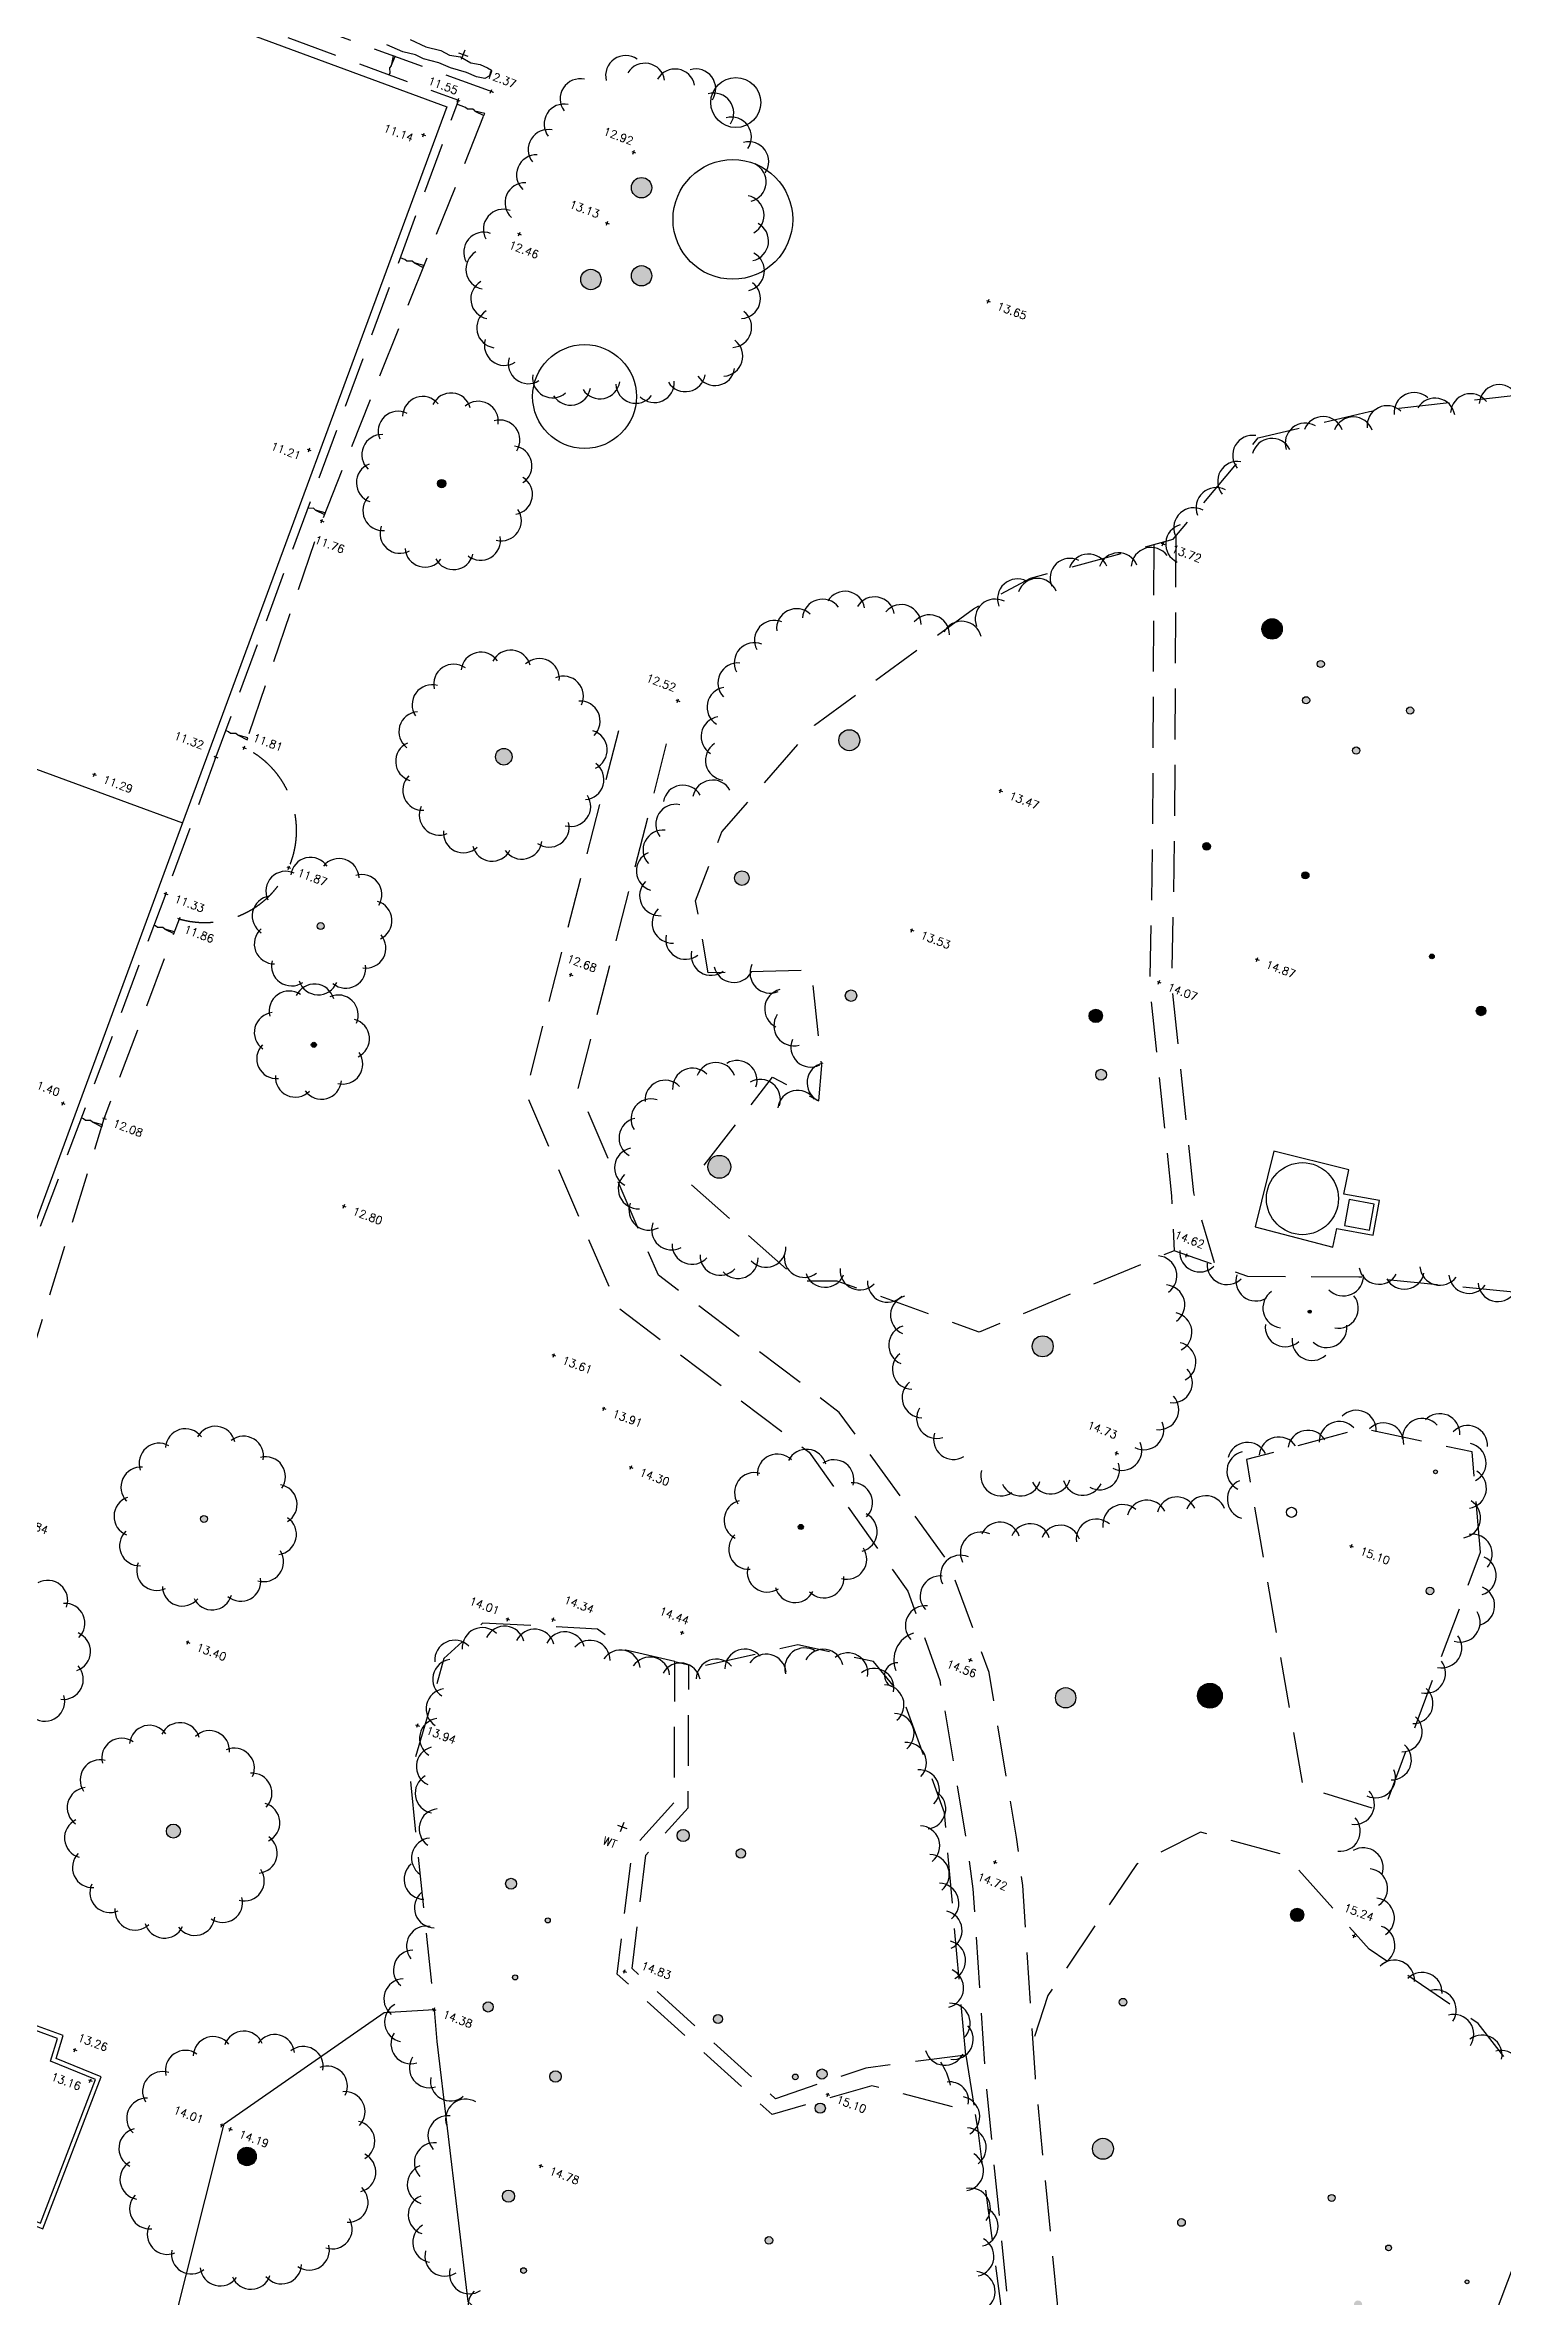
# Model space of a CAD drawing. Header units: millimetres. Extents: x 521005098 to 522149999836, y 174611071 to 175300000107.
# Drawn here: x 521419283 to 521492180, y 174782882 to 174895454 of the extents above; entities that cross this region are included whole.
import ezdxf

# ---------------------------------------------------------------- set-up
doc = ezdxf.new("R2010")
doc.units = ezdxf.units.MM
doc.header["$LTSCALE"] = 200
doc.linetypes.add('survey-A$0$DASHED', pattern=[19.05, 12.7, -6.35])
for name, color, linetype in [('0-35TEXT', 3, 'Continuous'), ('survey-A$0$BOUNDARY', 8, 'Continuous'), ('survey-A$0$DETAIL', 8, 'Continuous'), ('survey-A$0$LEVEL', 8, 'Continuous'), ('survey-A$0$SERVICE', 8, 'Continuous'), ('survey-A$0$TEXT_SERVICE', 8, 'Continuous'), ('survey-A$0$VEGETATION', 8, 'Continuous')]:
    doc.layers.add(name, color=color, linetype=linetype)
doc.styles.add('survey-A$0$ROMANS', font='Romans.shx')

# ---------------------------------------------------------------- blocks, each defined once
blk = doc.blocks.new('survey-A')
at = {"layer": 'survey-A$0$VEGETATION', "linetype": 'Continuous'}
h = blk.add_hatch(color=256, dxfattribs=at)
edge = h.paths.add_edge_path()
edge.add_arc((521446577, 174883733), 509, -20.42304, 339.57696)
edge = h.paths.add_edge_path()
edge.add_arc((521449110, 174883918), 509, -20.42304, 339.57696)
edge = h.paths.add_edge_path()
edge.add_arc((521449112, 174888322), 509, -20.42304, 339.57696)
h = blk.add_hatch(color=256, dxfattribs=at)
edge = h.paths.add_edge_path()
edge.add_arc((521439114, 174873531), 207, -20.42304, 339.57696)
h = blk.add_hatch(color=256, dxfattribs=at)
edge = h.paths.add_edge_path()
edge.add_arc((521480637, 174866264), 509, -20.42304, 339.57696)
h = blk.add_hatch(color=256, dxfattribs=at)
edge = h.paths.add_edge_path()
edge.add_arc((521484842, 174860186), 180, -20.42304, 339.57696)
edge = h.paths.add_edge_path()
edge.add_arc((521487536, 174862183), 180, -20.42304, 339.57696)
edge = h.paths.add_edge_path()
edge.add_arc((521482337, 174862699), 180, -20.42304, 339.57696)
edge = h.paths.add_edge_path()
edge.add_arc((521483070, 174864512), 180, -20.42304, 339.57696)
h = blk.add_hatch(color=256, dxfattribs=at)
edge = h.paths.add_edge_path()
edge.add_arc((521459497, 174860702), 525, -20.42304, 339.57696)
edge = h.paths.add_edge_path()
edge.add_arc((521454125, 174853808), 366, -20.42304, 339.57696)
edge = h.paths.add_edge_path()
edge.add_arc((521459584, 174847931), 286, -20.42304, 339.57696)
edge = h.paths.add_edge_path()
edge.add_arc((521452998, 174839378), 573, -20.42304, 339.57696)
edge = h.paths.add_edge_path()
edge.add_arc((521472087, 174843982), 271, -20.42304, 339.57696)
h = blk.add_hatch(color=256, dxfattribs=at)
edge = h.paths.add_edge_path()
edge.add_arc((521442221, 174859876), 414, -20.42304, 339.57696)
edge = h.paths.add_edge_path()
edge.add_arc((521433064, 174851411), 175, -20.42304, 339.57696)
h = blk.add_hatch(color=256, dxfattribs=at)
edge = h.paths.add_edge_path()
edge.add_arc((521477363, 174855392), 191, -20.42304, 339.57696)
h = blk.add_hatch(color=256, dxfattribs=at)
edge = h.paths.add_edge_path()
edge.add_arc((521482300, 174853948), 180, -20.42304, 339.57696)
h = blk.add_hatch(color=256, dxfattribs=at)
edge = h.paths.add_edge_path()
edge.add_arc((521488626, 174849894), 120, -20.42304, 339.57696)
h = blk.add_hatch(color=256, dxfattribs=at)
edge = h.paths.add_edge_path()
edge.add_arc((521471821, 174846921), 334, -20.42304, 339.57696)
h = blk.add_hatch(color=256, dxfattribs=at)
edge = h.paths.add_edge_path()
edge.add_arc((521491087, 174847170), 239, -20.42304, 339.57696)
h = blk.add_hatch(color=256, dxfattribs=at)
edge = h.paths.add_edge_path()
edge.add_arc((521432722, 174845476), 127, -20.42304, 339.57696)
h = blk.add_hatch(color=256, dxfattribs=at)
edge = h.paths.add_edge_path()
edge.add_arc((521482515, 174832139), 79.6, -20.42304, 339.57696)
h = blk.add_hatch(color=256, dxfattribs=at)
edge = h.paths.add_edge_path()
edge.add_arc((521470314, 174812833), 509, -20.42304, 339.57696)
edge = h.paths.add_edge_path()
edge.add_arc((521469167, 174830403), 525, -20.42304, 339.57696)
edge = h.paths.add_edge_path()
edge.add_arc((521488527, 174818175), 191, -20.42304, 339.57696)
edge = h.paths.add_edge_path()
edge.add_arc((521488809, 174824129), 95.5, -20.42304, 339.57696)
edge = h.paths.add_edge_path()
edge.add_arc((521496162, 174828755), 398, -20.42304, 339.57696)
edge = h.paths.add_edge_path()
edge.add_arc((521497069, 174806647), 191, -20.42304, 339.57696)
edge = h.paths.add_edge_path()
edge.add_arc((521498412, 174807406), 239, -20.42304, 339.57696)
h = blk.add_hatch(color=256, dxfattribs=at)
edge = h.paths.add_edge_path()
edge.add_arc((521413072, 174803652), 143, -20.42304, 339.57696)
edge = h.paths.add_edge_path()
edge.add_arc((521425701, 174806170), 350, -20.42304, 339.57696)
edge = h.paths.add_edge_path()
edge.add_arc((521427230, 174821776), 175, -20.42304, 339.57696)
edge = h.paths.add_edge_path()
edge.add_arc((521417294, 174815203), 207, -20.42304, 339.57696)
h = blk.add_hatch(color=256, dxfattribs=at)
edge = h.paths.add_edge_path()
edge.add_arc((521457073, 174821374), 127, -20.42304, 339.57696)
h = blk.add_hatch(color=256, dxfattribs=at)
edge = h.paths.add_edge_path()
edge.add_arc((521477525, 174812935), 621, -20.42304, 339.57696)
h = blk.add_hatch(dxfattribs=at)
h.set_pattern_fill('ANGLE', color=256, scale=1000, angle=-20.42304, style=0)
h.set_pattern_definition([(339.577, (520538901, 174409371.4), (2437.41, 6545.935), [5080, -1905]), (69.577, (520538901, 174409371.4), (-6545.935, 2437.41), [5080, -1905])])
edge = h.paths.add_edge_path()
edge.add_arc((521477525, 174812935), 621, -20.42304, 339.57696)
h = blk.add_hatch(color=256, dxfattribs=at)
edge = h.paths.add_edge_path()
edge.add_arc((521442583, 174803538), 271, -20.42304, 339.57696)
edge = h.paths.add_edge_path()
edge.add_arc((521451190, 174805951), 302, -20.42304, 339.57696)
edge = h.paths.add_edge_path()
edge.add_arc((521454076, 174805053), 239, -20.42304, 339.57696)
h = blk.add_hatch(color=256, dxfattribs=at)
edge = h.paths.add_edge_path()
edge.add_arc((521444419, 174801709), 127, -20.42304, 339.57696)
edge = h.paths.add_edge_path()
edge.add_arc((521442784, 174798854), 127, -20.42304, 339.57696)
edge = h.paths.add_edge_path()
edge.add_arc((521441442, 174797379), 255, -20.42304, 339.57696)
edge = h.paths.add_edge_path()
edge.add_arc((521444808, 174793904), 286, -20.42304, 339.57696)
edge = h.paths.add_edge_path()
edge.add_arc((521452933, 174796775), 223, -20.42304, 339.57696)
h = blk.add_hatch(color=256, dxfattribs=at)
edge = h.paths.add_edge_path()
edge.add_arc((521481890, 174801981), 334, -20.42304, 339.57696)
h = blk.add_hatch(color=256, dxfattribs=at)
edge = h.paths.add_edge_path()
edge.add_arc((521477223, 174776672), 143, -20.42304, 339.57696)
edge = h.paths.add_edge_path()
edge.add_arc((521472181, 174790290), 525, -20.42304, 339.57696)
edge = h.paths.add_edge_path()
edge.add_arc((521473186, 174797619), 191, -20.42304, 339.57696)
h = blk.add_hatch(color=256, dxfattribs=at)
edge = h.paths.add_edge_path()
edge.add_arc((521458044, 174792317), 255, -20.42304, 339.57696)
edge = h.paths.add_edge_path()
edge.add_arc((521455479, 174785707), 191, -20.42304, 339.57696)
edge = h.paths.add_edge_path()
edge.add_arc((521458131, 174794025), 255, -20.42304, 339.57696)
edge = h.paths.add_edge_path()
edge.add_arc((521456797, 174793883), 143, -20.42304, 339.57696)
h = blk.add_hatch(color=256, dxfattribs=at)
edge = h.paths.add_edge_path()
edge.add_arc((521429380, 174789905), 462, -20.42304, 339.57696)
h = blk.add_hatch(color=256, dxfattribs=at)
edge = h.paths.add_edge_path()
edge.add_arc((521442459, 174787920), 302, -20.42304, 339.57696)
edge = h.paths.add_edge_path()
edge.add_arc((521443209, 174784199), 143, -20.42304, 339.57696)
edge = h.paths.add_edge_path()
edge.add_arc((521446000, 174781725), 255, -20.42304, 339.57696)
h = blk.add_hatch(color=256, dxfattribs=at)
edge = h.paths.add_edge_path()
edge.add_arc((521473636, 174781731), 239, -20.42304, 339.57696)
edge = h.paths.add_edge_path()
edge.add_arc((521476106, 174786605), 191, -20.42304, 339.57696)
edge = h.paths.add_edge_path()
edge.add_arc((521483617, 174787833), 175, -20.42304, 339.57696)
edge = h.paths.add_edge_path()
edge.add_arc((521486463, 174785333), 143, -20.42304, 339.57696)
edge = h.paths.add_edge_path()
edge.add_arc((521484936, 174782500), 207, -20.42304, 339.57696)
edge = h.paths.add_edge_path()
edge.add_arc((521487211, 174780055), 159, -20.42304, 339.57696)
edge = h.paths.add_edge_path()
edge.add_arc((521490384, 174783638), 95.5, -20.42304, 339.57696)
at = {"layer": 'survey-A$0$BOUNDARY', "linetype": 'Continuous'}
for p, q in [((521383442, 174872233), (521426162, 174856572)), ((521426162, 174856572), (521412986, 174820865))]:
    blk.add_line(p, q, dxfattribs=at)
at = {"layer": 'survey-A$0$BOUNDARY', "linetype": 'Continuous', "flags": 128}
blk.add_lwpolyline([(521396710, 174908116), (521439370, 174892370), (521426162, 174856572)], dxfattribs=at)
at = {"layer": 'survey-A$0$DETAIL', "linetype": 'survey-A$0$DASHED'}
for p, q in [((521427825, 174859865), (521425325, 174853022)), ((521450777, 174814643), (521451476, 174814482)), ((521465320, 174794970), (521465790, 174792091))]:
    blk.add_line(p, q, dxfattribs=at)
at = {"layer": 'survey-A$0$DETAIL', "linetype": 'survey-A$0$DASHED', "flags": 128}
for points in [[(521548310, 174929561), (521548093, 174924449), (521543653, 174912534), (521534048, 174891798), (521531638, 174884495), (521528218, 174873551), (521525568, 174860974), (521521672, 174848263), (521517799, 174839095), (521508384, 174821570), (521502054, 174808425), (521499602, 174802472), (521491490, 174781256), (521487079, 174774452), (521485541, 174773073), (521481786, 174770754), (521477816, 174769783), (521473658, 174771591), (521472071, 174774298), (521470015, 174781380), (521468804, 174793858), (521468169, 174803444), (521467858, 174805861), (521466484, 174814106), (521464464, 174819609), (521458998, 174827101), (521449949, 174833959), (521445941, 174843277), (521450372, 174860554)], [(521512320, 174828897), (521505623, 174826554), (521499292, 174826852), (521494098, 174832974), (521484980, 174833867), (521479428, 174833890), (521475737, 174835185), (521465992, 174831115), (521458898, 174833669), (521457048, 174833652), (521451529, 174838541), (521455659, 174843859), (521457971, 174842670), (521458116, 174844450), (521457607, 174849200), (521452446, 174849074), (521451814, 174852672), (521453128, 174856117), (521457763, 174861450), (521465705, 174867274), (521468552, 174868795), (521475694, 174870751), (521479947, 174875820), (521485500, 174877140), (521493906, 174878065), (521500167, 174870200), (521505515, 174866863), (521509722, 174869164), (521512948, 174872347), (521513566, 174875993), (521508440, 174880644), (521502645, 174887119), (521506528, 174898564), (521509117, 174899557), (521511873, 174899240), (521516402, 174900325), (521519190, 174903361), (521522920, 174910074), (521521474, 174918475)], [(521413552, 174902405), (521439949, 174892693), (521427825, 174859865)], [(521474722, 174870485), (521474658, 174855949), (521474519, 174848319), (521475607, 174837925), (521475737, 174835185)], [(521475819, 174870900), (521475755, 174856107), (521475615, 174848477), (521476703, 174838083), (521477747, 174834587)], [(521447951, 174861175), (521443308, 174843072), (521447913, 174832366), (521457488, 174825109), (521462426, 174818160), (521464018, 174813695), (521465392, 174805450), (521465674, 174803279), (521466315, 174793617), (521467614, 174780684), (521469670, 174773601), (521470249, 174767739), (521472944, 174762585), (521470071, 174753193), (521470061, 174748387), (521469385, 174742677), (521460221, 174724192)], [(521425325, 174853022), (521413556, 174821845), (521413608, 174820404)], [(521450777, 174814643), (521448322, 174815208), (521446911, 174816264), (521441164, 174816572), (521439230, 174814797), (521437526, 174808882), (521438737, 174797259)], [(521465320, 174794970), (521464252, 174807085), (521462143, 174812906), (521460701, 174814645), (521456922, 174815479), (521451945, 174814375), (521451476, 174814482)], [(521449299, 174778263), (521450352, 174778217), (521462956, 174774910), (521467304, 174773851), (521467574, 174778836), (521465932, 174791223), (521465790, 174792091), (521460625, 174793438), (521455645, 174791999), (521447893, 174799020), (521448653, 174805278), (521450745, 174807606), (521450777, 174814643)], [(521465320, 174794970), (521460329, 174794327), (521455810, 174792794), (521448632, 174799295), (521449322, 174804975), (521451444, 174807336), (521451476, 174814482)], [(521494582, 174791910), (521490946, 174796547), (521485497, 174800271), (521481299, 174804964), (521477061, 174806117), (521473859, 174804503), (521469422, 174797954), (521468683, 174795676)]]:
    blk.add_lwpolyline(points, dxfattribs=at)
blk.add_lwpolyline([(521416559, 174822110), (521416301, 174822501), (521422247, 174841796), (521426003, 174851766, 0.9194355), (521429246, 174860328), (521433130, 174871660), (521441698, 174893102), (521415461, 174902594), (521413552, 174902405)], format="xyb", dxfattribs=at)
at = {"layer": 'survey-A$0$DETAIL', "flags": 128}
for points in [[(521436591, 174894416), (521436789, 174894878), (521436693, 174894908)], [(521440780, 174892156), (521441231, 174891934), (521441266, 174892027)], [(521437744, 174884559), (521438195, 174884336), (521438230, 174884430)], [(521432809, 174872206), (521433260, 174871984), (521433295, 174872077)], [(521428932, 174860950), (521429382, 174860728), (521429418, 174860821)], [(521425276, 174851255), (521425726, 174851033), (521425761, 174851126)], [(521421670, 174841606), (521422120, 174841384), (521422155, 174841477)]]:
    blk.add_lwpolyline(points, close=True, dxfattribs=at)
for points in [[(521436591, 174894416), (521436588, 174894408), (521436504, 174894306), (521436525, 174894042), (521436469, 174893973)], [(521440780, 174892156), (521440773, 174892159), (521440675, 174892249), (521440410, 174892242), (521440312, 174892332), (521439876, 174892495)], [(521437744, 174884559), (521437737, 174884561), (521437639, 174884651), (521437374, 174884644), (521437276, 174884734), (521437042, 174884822)], [(521432809, 174872206), (521432801, 174872209), (521432704, 174872299), (521432438, 174872291), (521432420, 174872308)], [(521428932, 174860950), (521428924, 174860953), (521428827, 174861043), (521428561, 174861035), (521428464, 174861125), (521428312, 174861182)], [(521425276, 174851255), (521425268, 174851258), (521425171, 174851348), (521424905, 174851340), (521424808, 174851430), (521424734, 174851458)], [(521421670, 174841606), (521421662, 174841609), (521421565, 174841699), (521421299, 174841692), (521421202, 174841782), (521421097, 174841821)]]:
    blk.add_lwpolyline(points, dxfattribs=at)
at = {"layer": 'survey-A$0$DETAIL', "linetype": 'Continuous', "flags": 128}
for points in [[(521486002, 174837694), (521484227, 174838016), (521484477, 174839222), (521480724, 174840161), (521479797, 174836376), (521483677, 174835361), (521483870, 174836293), (521485687, 174835962)], [(521484261, 174836445), (521485510, 174836218), (521485747, 174837516), (521484497, 174837744)], [(521428247, 174791537), (521436240, 174797099), (521438737, 174797259), (521438869, 174795646), (521440427, 174782660), (521442193, 174781056), (521449299, 174778263), (521447540, 174772407), (521446240, 174771322), (521443830, 174764399), (521423467, 174772557)]]:
    blk.add_lwpolyline(points, close=True, dxfattribs=at)
at = {"layer": 'survey-A$0$DETAIL', "linetype": 'survey-A$0$DASHED', "flags": 128}
blk.add_lwpolyline([(521491062, 174820120), (521490639, 174825125), (521485115, 174826300), (521479354, 174824738), (521482173, 174808410), (521486208, 174807144)], close=True, dxfattribs=at)
at = {"layer": 'survey-A$0$DETAIL', "linetype": 'Continuous', "flags": 128}
for points in [[(521411436, 174785617), (521412121, 174787294), (521416060, 174785771), (521416786, 174787463), (521419049, 174786573), (521421812, 174793761), (521419562, 174794668), (521419912, 174795809), (521418277, 174796407)], [(521411640, 174785534), (521412243, 174787011), (521416178, 174785490), (521416904, 174787180), (521419175, 174786287), (521422095, 174793884), (521419832, 174794797), (521420183, 174795944), (521418353, 174796614)]]:
    blk.add_lwpolyline(points, dxfattribs=at)
at = {"layer": 'survey-A$0$DETAIL', "linetype": 'Continuous'}
for centre, radius in [((521482155, 174837785), 1800), ((521481607, 174822105), 250)]:
    blk.add_circle(centre, radius, dxfattribs=at)
at = {"layer": 'survey-A$0$LEVEL', "flags": 128}
for points in [[(521439837, 174892734), (521440025, 174892664)], [(521439896, 174892606), (521439966, 174892793)], [(521441487, 174893179), (521441675, 174893109)], [(521441546, 174893050), (521441616, 174893238)], [(521438113, 174890998), (521438300, 174890928)], [(521438171, 174890869), (521438241, 174891056)], [(521448622, 174890132), (521448810, 174890063)], [(521448681, 174890004), (521448751, 174890191)], [(521442904, 174886044), (521443092, 174885974)], [(521442963, 174885915), (521443033, 174886103)], [(521447297, 174886585), (521447484, 174886515)], [(521447356, 174886457), (521447425, 174886644)], [(521466356, 174882683), (521466544, 174882613)], [(521466415, 174882554), (521466485, 174882742)], [(521432391, 174875253), (521432578, 174875183)], [(521432449, 174875125), (521432519, 174875312)], [(521433037, 174871695), (521433224, 174871626)], [(521433096, 174871567), (521433165, 174871754)], [(521475089, 174870551), (521475276, 174870481)], [(521475148, 174870422), (521475217, 174870610)], [(521450828, 174862713), (521451016, 174862644)], [(521450887, 174862585), (521450957, 174862772)], [(521427731, 174859900), (521427919, 174859830)], [(521427790, 174859771), (521427860, 174859959)], [(521429152, 174860363), (521429339, 174860293)], [(521429211, 174860235), (521429281, 174860422)], [(521421655, 174859021), (521421842, 174858952)], [(521421714, 174858893), (521421784, 174859080)], [(521466969, 174858206), (521467157, 174858136)], [(521467028, 174858077), (521467098, 174858264)], [(521431376, 174854369), (521431563, 174854299)], [(521431435, 174854240), (521431504, 174854428)], [(521425231, 174853057), (521425419, 174852987)], [(521425290, 174852928), (521425360, 174853116)], [(521425909, 174851801), (521426096, 174851731)], [(521425968, 174851672), (521426037, 174851860)], [(521462536, 174851237), (521462724, 174851167)], [(521462595, 174851108), (521462665, 174851296)], [(521479794, 174849776), (521479982, 174849706)], [(521479853, 174849647), (521479923, 174849835)], [(521445484, 174849014), (521445672, 174848944)], [(521445543, 174848886), (521445613, 174849073)], [(521474887, 174848643), (521475074, 174848573)], [(521474946, 174848514), (521475016, 174848702)], [(521420089, 174842584), (521420277, 174842514)], [(521420148, 174842456), (521420218, 174842643)], [(521422154, 174841831), (521422341, 174841761)], [(521422212, 174841702), (521422282, 174841889)], [(521434138, 174837443), (521434325, 174837374)], [(521434197, 174837315), (521434266, 174837502)], [(521476324, 174834858), (521476394, 174835045)], [(521476265, 174834986), (521476453, 174834916)], [(521444623, 174829991), (521444810, 174829921)], [(521444682, 174829862), (521444751, 174830050)], [(521447133, 174827324), (521447321, 174827255)], [(521447192, 174827196), (521447262, 174827383)], [(521472766, 174825096), (521472954, 174825026)], [(521472825, 174824968), (521472895, 174825155)], [(521448488, 174824390), (521448675, 174824320)], [(521448546, 174824261), (521448616, 174824449)], [(521484509, 174820453), (521484696, 174820384)], [(521484567, 174820325), (521484637, 174820512)], [(521442327, 174816797), (521442514, 174816727)], [(521442386, 174816668), (521442456, 174816856)], [(521444600, 174816784), (521444787, 174816714)], [(521444658, 174816655), (521444728, 174816843)], [(521451040, 174816128), (521451227, 174816058)], [(521451099, 174815999), (521451169, 174816186)], [(521426333, 174815643), (521426520, 174815573)], [(521426392, 174815514), (521426462, 174815701)], [(521465513, 174814630), (521465583, 174814817)], [(521465454, 174814759), (521465642, 174814689)], [(521437815, 174811487), (521438003, 174811417)], [(521437874, 174811358), (521437944, 174811545)], [(521466692, 174804657), (521466879, 174804588)], [(521466751, 174804529), (521466821, 174804716)], [(521484640, 174800965), (521484828, 174800896)], [(521484699, 174800837), (521484769, 174801024)], [(521448169, 174799192), (521448356, 174799123)], [(521448227, 174799064), (521448297, 174799251)], [(521438644, 174797294), (521438831, 174797224)], [(521438702, 174797165), (521438772, 174797352)], [(521420687, 174795265), (521420874, 174795195)], [(521420745, 174795136), (521420815, 174795323)], [(521421455, 174793733), (521421642, 174793663)], [(521421514, 174793604), (521421584, 174793791)], [(521458326, 174793035), (521458513, 174792965)], [(521458385, 174792907), (521458455, 174793094)], [(521428033, 174791502), (521428221, 174791433)], [(521428092, 174791374), (521428162, 174791561)], [(521428456, 174791304), (521428643, 174791235)], [(521428515, 174791176), (521428584, 174791363)], [(521443979, 174789466), (521444167, 174789396)], [(521444038, 174789337), (521444108, 174789525)]]:
    blk.add_lwpolyline(points, dxfattribs=at)
at = {"layer": 'survey-A$0$SERVICE'}
for p, q in [((521439960, 174895068), (521440429, 174894893)), ((521440107, 174894746), (521440282, 174895215)), ((521447911, 174806474), (521448380, 174806299)), ((521448058, 174806152), (521448233, 174806621))]:
    blk.add_line(p, q, dxfattribs=at)
at = {"layer": 'survey-A$0$VEGETATION', "linetype": 'Continuous', "flags": 128}
blk.add_lwpolyline([(521437547, 174895735), (521438325, 174895367), (521439070, 174895188), (521439502, 174894945), (521440055, 174894863), (521440581, 174894569), (521441033, 174894479), (521441407, 174894318), (521441603, 174894204), (521441492, 174893894), (521441268, 174893776), (521440851, 174893864), (521440361, 174894078), (521439552, 174894307), (521438977, 174894567), (521438200, 174894758), (521437802, 174894968), (521437168, 174895111), (521436374, 174895464)], dxfattribs=at)
at = {"layer": 'survey-A$0$VEGETATION', "linetype": 'Continuous'}
for centre, radius in [((521453821, 174892580), 1250), ((521453674, 174886736), 2992), ((521449112, 174888322), 509), ((521446577, 174883733), 509), ((521449110, 174883918), 509), ((521446259, 174877884), 2595), ((521439114, 174873531), 207), ((521480637, 174866264), 509), ((521483070, 174864512), 180), ((521482337, 174862699), 180), ((521487536, 174862183), 180), ((521459497, 174860702), 525), ((521442221, 174859876), 414), ((521484842, 174860186), 180), ((521477363, 174855392), 191), ((521454125, 174853808), 366), ((521482300, 174853948), 180), ((521433064, 174851411), 175), ((521488626, 174849894), 120), ((521459584, 174847931), 286), ((521471821, 174846921), 334), ((521491087, 174847170), 239), ((521432722, 174845476), 127), ((521472087, 174843982), 271), ((521452998, 174839378), 573), ((521482515, 174832139), 79.6), ((521469167, 174830403), 525), ((521488809, 174824129), 95.5), ((521427230, 174821776), 175), ((521457073, 174821374), 127), ((521488527, 174818175), 191), ((521470314, 174812833), 509), ((521477525, 174812935), 621), ((521425701, 174806170), 350), ((521451190, 174805951), 302), ((521454076, 174805053), 239), ((521442583, 174803538), 271), ((521444419, 174801709), 127), ((521481890, 174801981), 334), ((521442784, 174798854), 127), ((521441442, 174797379), 255), ((521452933, 174796775), 223), ((521473186, 174797619), 191), ((521444808, 174793904), 286), ((521456797, 174793883), 143), ((521458131, 174794025), 255), ((521458044, 174792317), 255), ((521429380, 174789905), 462), ((521472181, 174790290), 525), ((521442459, 174787920), 302), ((521483617, 174787833), 175), ((521476106, 174786605), 191), ((521455479, 174785707), 191), ((521486463, 174785333), 143), ((521443209, 174784199), 143), ((521490384, 174783638), 95.5)]:
    blk.add_circle(centre, radius, dxfattribs=at)
for centre, radius, start, end in [((521448313, 174893927), 1000, 54.79183, 194.06356), ((521446040, 174892768), 1000, 77.59529, 216.86702), ((521449278, 174893545), 1000, 9.24592, 148.51765), ((521450783, 174893255), 1000, 11.56841, 150.84014), ((521451817, 174893259), 1000, 327.09998, 106.37171), ((521445238, 174891505), 1000, 78.421, 217.69272), ((521452718, 174892052), 1000, 327.09998, 106.37171), ((521453599, 174890853), 1000, 325.57572, 104.84745), ((521444441, 174890227), 1000, 78.421, 217.69272), ((521454468, 174889623), 1000, 325.57572, 104.84745), ((521443857, 174888965), 1000, 87.93043, 227.20216), ((521454340, 174888611), 1000, 284.94421, 64.21594), ((521443282, 174887573), 1000, 87.93043, 227.20216), ((521442199, 174886243), 1000, 69.74491, 209.01664), ((521454238, 174886942), 1000, 299.49364, 78.76537), ((521441218, 174885100), 1000, 69.74491, 209.01664), ((521454459, 174885655), 1000, 282.4767, 61.74843), ((521441323, 174884246), 1000, 119.81397, 259.0857), ((521454252, 174884163), 1000, 282.4767, 61.74843), ((521441570, 174882760), 1000, 119.81397, 259.0857), ((521454056, 174882779), 1000, 273.30943, 52.58117), ((521441868, 174881314), 1000, 122.33629, 261.60802), ((521453614, 174881339), 1000, 273.30943, 52.58117), ((521442252, 174880439), 1000, 162.92955, 302.20128), ((521453172, 174879899), 1000, 273.30943, 52.58117), ((521443448, 174879524), 1000, 162.92955, 302.20128), ((521444657, 174878820), 1000, 171.81548, 311.08721), ((521451300, 174879126), 1000, 212.0329, 351.30463), ((521452775, 174879431), 1000, 212.0329, 351.30463), ((521438164, 174876885), 1000, 39.41172, 178.68345), ((521439582, 174877060), 1000, 15.41171, 154.68345), ((521445559, 174878453), 1000, 212.39777, 351.6695), ((521447032, 174878767), 1000, 212.39777, 351.6695), ((521448823, 174878545), 1000, 182.87514, 322.14687), ((521449745, 174878581), 1000, 224.92507, 4.1968), ((521487739, 174877087), 1000, 46.51124, 185.78297), ((521490561, 174877026), 1000, 37.79927, 177.071), ((521491995, 174877476), 1000, 37.79927, 177.071), ((521436941, 174876148), 1000, 63.41172, 202.68345), ((521440948, 174876644), 1000, 351.41171, 130.68344), ((521442027, 174875708), 1000, 327.41172, 106.68344), ((521483193, 174875880), 1000, 19.81516, 159.08689), ((521484696, 174875865), 1000, 19.81516, 159.08689), ((521486389, 174876424), 1000, 46.51124, 185.78297), ((521488782, 174876800), 1000, 9.39781, 148.66954), ((521436122, 174874978), 1000, 87.41171, 226.68345), ((521479664, 174874943), 1000, 80.47317, 219.7449), ((521480632, 174874791), 1000, 26.49228, 165.76401), ((521482291, 174875551), 1000, 59.27521, 198.54694), ((521435851, 174873575), 1000, 111.41171, 250.68345), ((521442631, 174874414), 1000, 303.41171, 82.68345), ((521478914, 174873640), 1000, 80.47317, 219.7449), ((521442657, 174872986), 1000, 279.41171, 58.68345), ((521477837, 174872330), 1000, 62.48718, 201.75891), ((521436174, 174872184), 1000, 135.41172, 274.68345), ((521442100, 174871671), 1000, 255.41172, 34.68345), ((521476721, 174871322), 1000, 62.48718, 201.75891), ((521437034, 174871044), 1000, 159.41172, 298.68345), ((521476314, 174870513), 1000, 105.47411, 244.74584), ((521438284, 174870353), 1000, 183.41171, 322.68344), ((521439707, 174870230), 1000, 207.41172, 346.68344), ((521441057, 174870696), 1000, 231.41171, 10.68345), ((521471455, 174869008), 1000, 22.76234, 162.03407), ((521472958, 174869071), 1000, 22.76234, 162.03407), ((521474590, 174869337), 1000, 36.49753, 175.76926), ((521470535, 174868794), 1000, 64.15819, 203.42992), ((521458156, 174866753), 1000, 37.04127, 176.313), ((521459278, 174867147), 1000, 9.62415, 148.89588), ((521460755, 174866867), 1000, 9.62415, 148.89588), ((521466792, 174866759), 1000, 62.51935, 201.79108), ((521467907, 174867768), 1000, 62.51935, 201.79108), ((521468902, 174867794), 1000, 21.37702, 160.64875), ((521455755, 174865693), 1000, 68.12774, 207.39947), ((521456861, 174866277), 1000, 47.21438, 186.48611), ((521462092, 174866481), 1000, 0.45676, 139.72849), ((521463506, 174865969), 1000, 0.45676, 139.72849), ((521465121, 174865649), 1000, 13.32575, 152.59748), ((521454744, 174864580), 1000, 68.12774, 207.39947), ((521439713, 174863504), 1000, 54.13453, 193.40626), ((521441079, 174864106), 1000, 34.13453, 173.40626), ((521442569, 174864204), 1000, 14.13453, 153.40626), ((521444002, 174863787), 1000, 354.13453, 133.40626), ((521453928, 174863566), 1000, 84.41022, 223.68195), ((521438635, 174862471), 1000, 74.13453, 213.40626), ((521445206, 174862904), 1000, 334.13453, 113.40626), ((521453383, 174862355), 1000, 98.91904, 238.19078), ((521437975, 174861132), 1000, 94.13453, 233.40626), ((521446036, 174861663), 1000, 314.13453, 93.40626), ((521446391, 174860214), 1000, 294.13453, 73.40626), ((521453084, 174860882), 1000, 98.91904, 238.19078), ((521437813, 174859648), 1000, 114.13453, 253.40626), ((521453305, 174859699), 1000, 123.29776, 262.5695), ((521438169, 174858198), 1000, 134.13453, 273.40626), ((521446229, 174858730), 1000, 274.13453, 53.40626), ((521452664, 174857708), 1000, 30.0674, 169.33913), ((521445569, 174857391), 1000, 254.13453, 33.40626), ((521451182, 174857455), 1000, 30.0674, 169.33913), ((521438998, 174856958), 1000, 154.13453, 293.40626), ((521444491, 174856358), 1000, 234.13453, 13.40626), ((521450821, 174856499), 1000, 77.83921, 217.11094), ((521440203, 174856075), 1000, 174.13453, 313.40626), ((521441636, 174855658), 1000, 194.13453, 333.40626), ((521443125, 174855756), 1000, 214.13453, 353.40626), ((521450184, 174855215), 1000, 83.86502, 223.13675), ((521432563, 174853847), 1000, 33.81261, 173.08434), ((521433984, 174853787), 1000, 2.08416, 141.3559), ((521449849, 174854161), 1000, 114.0996, 253.37133), ((521431324, 174853151), 1000, 65.56453, 204.83626), ((521435127, 174852985), 1000, 328.41148, 107.68321), ((521450014, 174852929), 1000, 134.95844, 274.23017), ((521430641, 174851913), 1000, 97.85677, 237.1285), ((521435631, 174851683), 1000, 294.68846, 73.96019), ((521450640, 174851562), 1000, 134.95844, 274.23017), ((521430746, 174850520), 1000, 131.52746, 270.79919), ((521435327, 174850314), 1000, 261.47513, 40.74686), ((521451314, 174850749), 1000, 168.22288, 307.49461), ((521452587, 174849949), 1000, 168.22288, 307.49461), ((521431606, 174849421), 1000, 165.29587, 304.56759), ((521432944, 174848975), 1000, 197.92492, 337.19665), ((521434326, 174849305), 1000, 229.68451, 8.95624), ((521453719, 174849594), 1000, 192.61408, 331.88581), ((521455533, 174849060), 1000, 154.60832, 293.88005), ((521431490, 174847165), 1000, 55.69415, 194.96588), ((521432754, 174847512), 1000, 15.69415, 154.96588), ((521433945, 174846965), 1000, 335.69415, 114.96588), ((521456264, 174847267), 1000, 104.386, 243.65773), ((521430745, 174846088), 1000, 95.69415, 234.96588), ((521434505, 174845780), 1000, 295.69415, 74.96588), ((521456723, 174846427), 1000, 145.88001, 285.15174), ((521430867, 174844783), 1000, 135.69415, 274.96588), ((521457572, 174845361), 1000, 157.33357, 296.6053), ((521434174, 174844513), 1000, 255.69415, 34.96588), ((521451661, 174843308), 1000, 44.06864, 183.34037), ((521452826, 174843593), 1000, 20.65519, 159.92692), ((521453882, 174843689), 1000, 341.51656, 120.78829), ((521458386, 174843577), 1000, 102.75289, 242.02462), ((521431798, 174843862), 1000, 175.69415, 314.96588), ((521433104, 174843755), 1000, 215.69415, 354.96588), ((521450284, 174842704), 1000, 44.06864, 183.34037), ((521455053, 174842746), 1000, 341.51656, 120.78829), ((521456922, 174842201), 1000, 33.61511, 172.88684), ((521449584, 174841773), 1000, 72.64976, 211.92149), ((521448983, 174840815), 1000, 101.71631, 240.98804), ((521448757, 174839329), 1000, 101.71631, 240.98804), ((521448945, 174838273), 1000, 133.91685, 273.18857), ((521449480, 174837212), 1000, 159.14582, 298.41755), ((521450612, 174836221), 1000, 159.14582, 298.41755), ((521451636, 174835501), 1000, 178.93661, 318.20834), ((521455331, 174835356), 1000, 222.28128, 1.553), ((521457245, 174834848), 1000, 168.63783, 307.90956), ((521477017, 174835120), 1000, 175.62766, 314.89939), ((521453036, 174834952), 1000, 178.93661, 318.20834), ((521453936, 174834795), 1000, 222.28128, 1.553), ((521458285, 174834352), 1000, 198.36563, 337.63736), ((521460035, 174834223), 1000, 176.21197, 315.4837), ((521474873, 174833930), 1000, 305.71145, 84.98318), ((521478387, 174834488), 1000, 175.62766, 314.89939), ((521479829, 174833668), 1000, 161.98218, 301.25391), ((521484204, 174833922), 1000, 223.70492, 2.97665), ((521485979, 174834505), 1000, 190.55445, 329.82618), ((521487249, 174834259), 1000, 208.98098, 348.25271), ((521489023, 174834456), 1000, 184.7686, 324.04033), ((521490476, 174834050), 1000, 184.7686, 324.04033), ((521461407, 174833607), 1000, 176.21197, 315.4837), ((521462554, 174831960), 1000, 107.05358, 246.32532), ((521475272, 174832475), 1000, 305.71145, 84.98318), ((521481176, 174832318), 1000, 124.17292, 263.44465), ((521483949, 174832303), 1000, 259.44344, 38.71517), ((521491929, 174833644), 1000, 184.7686, 324.04033), ((521475624, 174831103), 1000, 298.02798, 77.29972), ((521462468, 174830459), 1000, 107.05358, 246.32532), ((521475826, 174829608), 1000, 298.02798, 77.29972), ((521481295, 174831379), 1000, 173.42522, 312.69695), ((521482640, 174830695), 1000, 173.42522, 312.69695), ((521483375, 174831340), 1000, 227.30974, 6.58147), ((521462651, 174829258), 1000, 129.32745, 268.59918), ((521463140, 174827836), 1000, 129.32745, 268.59918), ((521475652, 174828582), 1000, 263.49564, 42.76737), ((521463863, 174826799), 1000, 148.58351, 287.85524), ((521474970, 174827236), 1000, 263.49564, 42.76737), ((521484847, 174826205), 1000, 355.65452, 134.92625), ((521426302, 174825283), 1000, 37.08266, 176.35439), ((521427798, 174825407), 1000, 13.08267, 152.35439), ((521464711, 174825749), 1000, 161.51655, 300.78828), ((521474225, 174826232), 1000, 243.36217, 22.6339), ((521482426, 174825205), 1000, 32.12122, 171.39295), ((521483995, 174825645), 1000, 42.94882, 182.22055), ((521486218, 174825574), 1000, 355.65452, 134.92625), ((521488143, 174825798), 1000, 42.1975, 181.46923), ((521489025, 174826034), 1000, 357.27971, 136.55144), ((521490412, 174825442), 1000, 357.27971, 136.55144), ((521424986, 174824562), 1000, 61.08266, 200.3544), ((521429215, 174824911), 1000, 349.08266, 128.3544), ((521455899, 174824020), 1000, 44.52158, 183.79331), ((521457353, 174824254), 1000, 14.52158, 153.79331), ((521473122, 174825203), 1000, 243.36217, 22.6339), ((521479376, 174824155), 1000, 103.75617, 243.0279), ((521479407, 174824601), 1000, 26.49229, 165.76402), ((521480979, 174824871), 1000, 34.08465, 173.35638), ((521490337, 174824570), 1000, 298.17293, 77.44466), ((521424077, 174823368), 1000, 85.08266, 224.35439), ((521430308, 174823882), 1000, 325.08266, 104.35439), ((521454757, 174823090), 1000, 74.52158, 213.79331), ((521458730, 174823730), 1000, 344.52158, 123.79331), ((521467073, 174823927), 1000, 163.90356, 303.1753), ((521472013, 174824233), 1000, 240.38742, 19.65916), ((521490354, 174823303), 1000, 279.21923, 58.49096), ((521423732, 174821907), 1000, 109.08266, 248.3544), ((521430887, 174822498), 1000, 301.08266, 80.3544), ((521454233, 174821713), 1000, 104.52158, 243.79331), ((521459660, 174822588), 1000, 314.52158, 93.79331), ((521468067, 174823927), 1000, 204.07366, 343.34539), ((521469573, 174824024), 1000, 204.07366, 343.34539), ((521471178, 174823959), 1000, 195.45627, 334.728), ((521474376, 174821712), 1000, 26.49226, 165.76399), ((521475876, 174821873), 1000, 26.49226, 165.76399), ((521477324, 174821935), 1000, 21.52453, 160.79626), ((521479397, 174822764), 1000, 113.45238, 252.72411), ((521490063, 174821823), 1000, 279.21923, 58.49096), ((521430854, 174820997), 1000, 277.08266, 56.3544), ((521459894, 174821134), 1000, 284.52158, 63.79331), ((521467037, 174820612), 1000, 17.49139, 156.76313), ((521468544, 174820536), 1000, 17.49139, 156.76313), ((521471845, 174820768), 1000, 48.95218, 188.22391), ((521473170, 174821490), 1000, 48.95218, 188.22391), ((521424011, 174820433), 1000, 133.08267, 272.35439), ((521454467, 174820259), 1000, 134.52158, 273.79331), ((521466085, 174820084), 1033, 65.38512, 206.97312), ((521470051, 174820460), 1000, 17.49139, 156.76313), ((521490645, 174820012), 1000, 319.19464, 98.46637), ((521424866, 174819199), 1000, 157.08266, 296.3544), ((521430213, 174819640), 1000, 253.08267, 32.3544), ((521455397, 174819117), 1000, 164.52158, 303.79331), ((521459370, 174819758), 1000, 254.52158, 33.79331), ((521465052, 174818961), 1000, 66.12235, 205.39409), ((521490845, 174818950), 1000, 287.30501, 66.57674), ((521419416, 174817703), 1000, 340.13751, 119.40923), ((521426149, 174818420), 1000, 181.08266, 320.3544), ((521429075, 174818661), 1000, 229.08267, 8.35439), ((521456774, 174818593), 1000, 194.52158, 333.79331), ((521458228, 174818827), 1000, 224.52158, 3.79331), ((521464037, 174817926), 1000, 84.08154, 223.35327), ((521490764, 174817443), 1000, 287.30501, 66.57674), ((521420279, 174816555), 1000, 314.42322, 93.69495), ((521427638, 174818229), 1000, 205.08267, 344.35439), ((521463301, 174816436), 1000, 84.08154, 223.35327), ((521490038, 174816613), 1000, 252.20837, 31.4801), ((521420558, 174815146), 1000, 288.70893, 67.98066), ((521441144, 174815340), 1000, 44.92376, 184.19549), ((521442258, 174815413), 1000, 14.759, 154.03073), ((521443764, 174815265), 1000, 14.759, 154.03073), ((521445280, 174815131), 1000, 15.45626, 154.72799), ((521463117, 174814731), 1395, 107.18079, 202.55183), ((521489122, 174815333), 1000, 257.92254, 37.19427), ((521439768, 174814711), 1000, 44.92376, 184.19549), ((521446534, 174814705), 1000, 359.9411, 139.21283), ((521448051, 174814221), 1000, 6.84819, 146.11992), ((521449522, 174813868), 1000, 6.84819, 146.11992), ((521454272, 174814273), 1000, 39.95424, 179.22597), ((521455344, 174814014), 1000, 6.27751, 145.54924), ((521457267, 174814327), 1000, 57.45417, 196.72591), ((521458201, 174814257), 1000, 12.658, 151.92973), ((521459426, 174814078), 1000, 349.82243, 129.09416), ((521420198, 174813755), 1000, 262.99465, 42.26638), ((521439665, 174813764), 1000, 97.88932, 237.16105), ((521451052, 174813571), 1000, 10.71903, 149.99077), ((521452846, 174813765), 1000, 39.95424, 179.22597), ((521460729, 174813309), 1000, 349.82243, 129.09416), ((521461877, 174813956), 621, 86.21771, 242.08971), ((521488313, 174814060), 1000, 257.92254, 37.19427), ((521419270, 174812659), 1000, 237.28036, 16.55209), ((521439338, 174812286), 1000, 97.88932, 237.16105), ((521461232, 174812479), 1000, 309.76375, 89.03548), ((521487683, 174812546), 1000, 269.35007, 48.6218), ((521424505, 174810459), 1000, 35.32, 174.59173), ((521426028, 174810591), 1000, 15.32001, 154.59173), ((521439011, 174810809), 1000, 97.88932, 237.16105), ((521461734, 174811052), 1000, 309.76375, 89.03548), ((521487142, 174811138), 1000, 269.35007, 48.6218), ((521423120, 174809814), 1000, 55.32, 194.59173), ((521427505, 174810194), 1000, 355.32, 134.59173), ((521428756, 174809316), 1000, 335.32, 114.59173), ((521438848, 174809395), 1000, 105.37215, 244.64389), ((521462355, 174809595), 1000, 315.86783, 95.13955), ((521486601, 174809730), 1000, 269.35007, 48.6218), ((521422038, 174808734), 1000, 75.32, 214.59173), ((521463006, 174808229), 1000, 315.86783, 95.13955), ((521485809, 174808833), 1000, 244.58152, 23.85325), ((521421391, 174807349), 1000, 95.32001, 234.59173), ((521429632, 174808064), 1000, 315.32, 94.59173), ((521438789, 174808062), 1000, 120.02472, 259.29645), ((521463320, 174807277), 1000, 277.07038, 56.34212), ((521484752, 174807500), 1000, 262.50523, 41.77696), ((521430026, 174806587), 1000, 295.32001, 74.59174), ((521438988, 174806290), 1000, 95.80063, 235.07237), ((521421256, 174805826), 1000, 115.32001, 254.59174), ((521429892, 174805064), 1000, 275.32001, 54.59173), ((521438608, 174804825), 1000, 95.80063, 235.07237), ((521463017, 174805437), 1000, 308.84257, 88.1143), ((521484047, 174806166), 1000, 262.50523, 41.77696), ((521421651, 174804350), 1000, 135.32, 274.59173), ((521463497, 174804002), 1000, 308.84257, 88.1143), ((521485194, 174804334), 1000, 340.80797, 120.07971), ((521429245, 174803679), 1000, 255.32, 34.59173), ((521438236, 174803761), 1000, 130.32276, 269.59449), ((521463976, 174802567), 1000, 308.84257, 88.1143), ((521485413, 174803298), 1000, 303.38188, 82.65361), ((521422527, 174803097), 1000, 155.32, 294.59173), ((521428163, 174802599), 1000, 235.32, 14.59173), ((521438753, 174802339), 1000, 130.32276, 269.59449), ((521485753, 174801828), 1000, 303.38188, 82.65361), ((521423778, 174802219), 1000, 175.32, 314.59173), ((521425254, 174801822), 1000, 195.32001, 334.59173), ((521426777, 174801954), 1000, 215.32, 354.59173), ((521438358, 174800423), 1000, 79.81042, 219.08215), ((521464136, 174801200), 1000, 297.17132, 76.44305), ((521485776, 174800466), 1000, 291.07749, 70.34922), ((521437703, 174799224), 1000, 91.91723, 231.18896), ((521464315, 174799698), 1000, 297.17132, 76.44305), ((521464211, 174798326), 1000, 285.59236, 64.86409), ((521486755, 174798718), 1000, 356.50953, 135.78126), ((521488134, 174798108), 1000, 356.50953, 135.78126), ((521437224, 174797788), 1000, 91.91723, 231.18896), ((521488843, 174797234), 1000, 325.99811, 105.26984), ((521437261, 174796632), 1000, 119.43188, 258.70361), ((521464544, 174796565), 1000, 313.22271, 92.49444), ((521489722, 174796007), 1000, 325.99811, 105.26984), ((521427691, 174794898), 1000, 38.62195, 177.89368), ((521429220, 174795170), 1000, 22.25831, 161.53004), ((521430764, 174795000), 1000, 5.89467, 145.1664), ((521437580, 174795534), 1000, 147.95131, 287.22304), ((521464694, 174795757), 1000, 263.22723, 42.49896), ((521491135, 174794973), 1000, 347.93671, 127.20844), ((521426301, 174794207), 1000, 54.98558, 194.25731), ((521432197, 174794402), 1000, 349.53104, 128.80277), ((521438504, 174794335), 1000, 147.95131, 287.22304), ((521464277, 174795468), 1000, 195.4563, 334.72804), ((521461507, 174792853), 3109, 11.38423, 34.60433), ((521492096, 174794202), 1000, 326.26703, 105.53876), ((521425161, 174793152), 1000, 71.34922, 210.62095), ((521433404, 174793424), 1000, 333.1674, 112.43913), ((521439555, 174793683), 1000, 170.48441, 309.75614), ((521464528, 174792696), 936, 349.3254, 98.38617), ((521424366, 174791818), 1000, 87.71286, 226.98459), ((521434286, 174792146), 1000, 316.80377, 96.0755), ((521440313, 174791770), 1000, 59.46034, 198.73207), ((521465018, 174791900), 1000, 300.21264, 79.48437), ((521423977, 174790314), 1000, 104.07649, 243.34822), ((521434773, 174790671), 1000, 300.44013, 79.71186), ((521439430, 174790942), 1000, 83.5971, 222.86883), ((521465343, 174790344), 1000, 306.82766, 86.09939), ((521438749, 174789591), 1000, 83.5971, 222.86883), ((521465209, 174789186), 1000, 279.40905, 58.68078), ((521424029, 174788762), 1000, 120.44013, 259.71186), ((521434824, 174789119), 1000, 284.07649, 63.34822), ((521438396, 174788507), 1000, 112.11957, 251.3913), ((521424515, 174787288), 1000, 136.80377, 276.0755), ((521434436, 174787616), 1000, 267.71286, 46.98459), ((521438442, 174786994), 1000, 112.11957, 251.3913), ((521465552, 174787317), 1000, 322.08292, 101.35465), ((521433640, 174786282), 1000, 251.34922, 30.62095), ((521465936, 174786410), 1000, 282.47725, 61.74899), ((521425398, 174786010), 1000, 153.1674, 292.43913), ((521438671, 174785605), 1000, 120.92019, 260.19192), ((521465729, 174784911), 1000, 282.47725, 61.74899), ((521426604, 174785032), 1000, 169.53104, 308.80277), ((521431110, 174784535), 1000, 218.62195, 357.89368), ((521432501, 174785227), 1000, 234.98558, 14.25731), ((521439276, 174784921), 1000, 164.6948, 303.96653), ((521428037, 174784434), 1000, 185.89467, 325.1664), ((521429581, 174784264), 1000, 202.25831, 341.53004), ((521440505, 174784039), 1000, 164.6948, 303.96653), ((521465789, 174783152), 1000, 306.21154, 85.48327), ((521441445, 174782470), 1000, 134.95844, 274.23017)]:
    blk.add_arc(centre, radius, start, end, dxfattribs=at)
at = {"layer": 'survey-A$0$LEVEL', "style": 'survey-A$0$ROMANS'}
for s, p in [('11.55', (521438394, 174893507)), ('12.37', (521441309, 174893831)), ('11.14', (521436169, 174891142)), ('12.92', (521447165, 174890982)), ('13.13', (521445466, 174887333)), ('12.46', (521442433, 174885303)), ('13.65', (521466836, 174882244)), ('11.21', (521430537, 174875247)), ('11.76', (521432719, 174870569)), ('13.72', (521475569, 174870112)), ('12.52', (521449299, 174863656)), ('11.32', (521425691, 174860777)), ('11.81', (521429638, 174860673)), ('11.29', (521422135, 174858583)), ('13.47', (521467449, 174857767)), ('11.87', (521431856, 174853930)), ('11.33', (521425711, 174852618)), ('11.86', (521426195, 174851094)), ('13.53', (521463016, 174850798)), ('12.68', (521445333, 174849629)), ('14.87', (521480275, 174849337)), ('14.07', (521475367, 174848204)), ('11.40', (521418487, 174843424)), ('12.08', (521422634, 174841392)), ('12.80', (521434618, 174837005)), ('14.62', (521475716, 174835818)), ('13.61', (521445103, 174829552)), ('13.91', (521447613, 174826886)), ('14.73', (521471359, 174826304)), ('14.30', (521448968, 174823951)), ('12.84', (521417906, 174821533)), ('15.10', (521484989, 174820014)), ('14.01', (521440464, 174817515)), ('14.34', (521445198, 174817573)), ('14.44', (521449958, 174817014)), ('13.40', (521426813, 174815204)), ('14.56', (521464316, 174814371)), ('13.94', (521438295, 174811048)), ('14.72', (521465864, 174803728)), ('15.24', (521484182, 174802185)), ('14.83', (521449052, 174799286)), ('14.38', (521439124, 174796855)), ('13.26', (521420882, 174795689)), ('13.16', (521419541, 174793737)), ('14.01', (521425668, 174792072)), ('15.10', (521458806, 174792596)), ('14.19', (521428936, 174790866)), ('14.78', (521444459, 174789027))]:
    blk.add_text(s, height=400, rotation=339.57696, dxfattribs=at).set_placement(p)
at = {"layer": 'survey-A$0$TEXT_SERVICE', "linetype": 'Continuous', "style": 'survey-A$0$ROMANS'}
blk.add_text('WT', height=400, rotation=339.57696, dxfattribs=at).set_placement((521447133, 174805542))

msp = doc.modelspace()

# ---------------------------------------------------------------- block references
at = {"layer": '0-35TEXT'}
msp.add_blockref('survey-A', (0, 0), dxfattribs=at)

doc.saveas('drawing.dxf')
